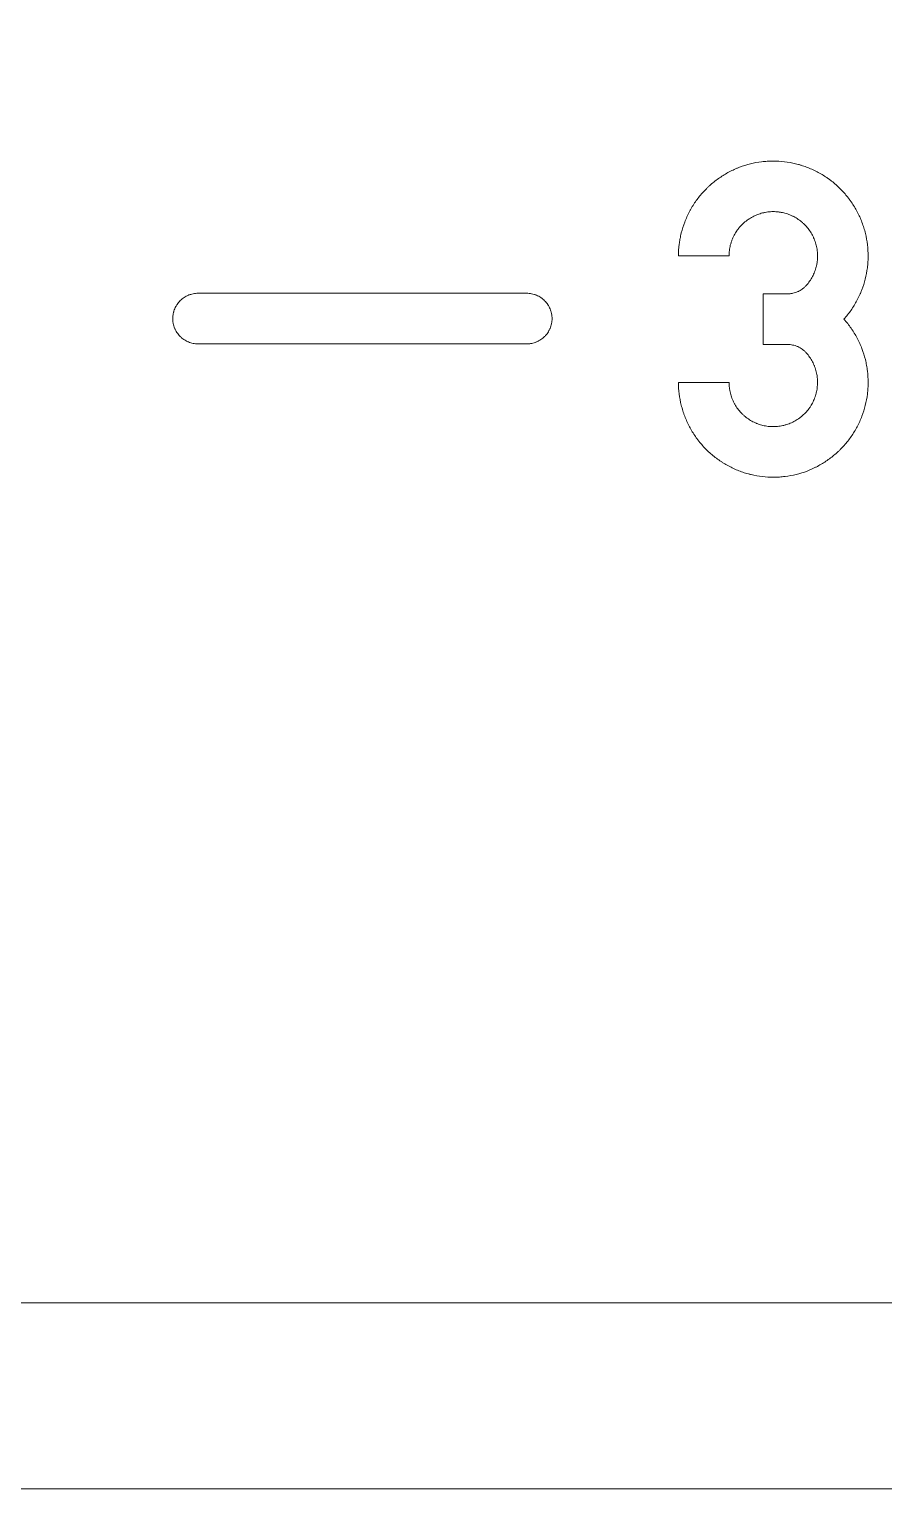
# Model space of a CAD drawing. Header units: millimetres. Extents: x 4664 to 8864, y -38 to 2932.
# Drawn here: x 6372.49 to 6384.26, y 1718.84 to 1738.93 of the extents above; entities that cross this region are included whole.
import ezdxf

# ---------------------------------------------------------------- set-up
doc = ezdxf.new("R2010")
doc.units = ezdxf.units.MM

msp = doc.modelspace()

# ---------------------------------------------------------------- linework, layer by layer
at = {"lineweight": 5}
for p, q in [((6381.436, 1735.813), (6382.133, 1735.813)), ((6379.347, 1735.299), (6374.819, 1735.299)), ((6382.937, 1735.291), (6382.603, 1735.291)), ((6382.603, 1735.291), (6382.603, 1734.594)), ((6374.819, 1734.602), (6379.347, 1734.602)), ((6382.603, 1734.594), (6382.937, 1734.594)), ((6382.133, 1734.072), (6381.436, 1734.072)), ((6362.103, 1721.4), (6445.403, 1721.4)), ((6361.586, 1718.839), (6479.816, 1718.839))]:
    msp.add_line(p, q, dxfattribs=at)
for radius in [144.895, 143.338]:
    msp.add_arc((6325.159, 1714.486), radius, 2.73527, 80.78997, dxfattribs=at)
for points, knots in [([(6383.715, 1734.943), (6383.751, 1734.982), (6383.783, 1735.023), (6383.843, 1735.109), (6383.87, 1735.154), (6383.907, 1735.223), (6383.919, 1735.247), (6383.935, 1735.283), (6383.941, 1735.295), (6383.948, 1735.313), (6383.951, 1735.319), (6383.956, 1735.332), (6383.958, 1735.338), (6383.98, 1735.394), (6383.996, 1735.444), (6384.021, 1735.546), (6384.031, 1735.597), (6384.041, 1735.676), (6384.043, 1735.702), (6384.046, 1735.736), (6384.046, 1735.742), (6384.047, 1735.756), (6384.047, 1735.776), (6384.048, 1735.796), (6384.048, 1735.862), (6384.045, 1735.915), (6384.033, 1736.019), (6384.023, 1736.072), (6384.007, 1736.136), (6384.004, 1736.149), (6383.997, 1736.175), (6383.993, 1736.188), (6383.981, 1736.226), (6383.973, 1736.251), (6383.944, 1736.325), (6383.923, 1736.374), (6383.874, 1736.467), (6383.846, 1736.512), (6383.812, 1736.562), (6383.808, 1736.567), (6383.8, 1736.578), (6383.789, 1736.594), (6383.76, 1736.631), (6383.735, 1736.662), (6383.682, 1736.721), (6383.645, 1736.758), (6383.586, 1736.81), (6383.565, 1736.827), (6383.534, 1736.852), (6383.523, 1736.86), (6383.507, 1736.872), (6383.502, 1736.875), (6383.491, 1736.883), (6383.485, 1736.887), (6383.436, 1736.921), (6383.391, 1736.948), (6383.298, 1736.996), (6383.25, 1737.017), (6383.176, 1737.045), (6383.151, 1737.054), (6383.119, 1737.063), (6383.113, 1737.065), (6383.1, 1737.069), (6383.081, 1737.074), (6383.062, 1737.079), (6382.998, 1737.095), (6382.895, 1737.113), (6382.791, 1737.119), (6382.725, 1737.119), (6382.712, 1737.119), (6382.686, 1737.118), (6382.673, 1737.117), (6382.633, 1737.115), (6382.607, 1737.112), (6382.529, 1737.103), (6382.478, 1737.093), (6382.377, 1737.068), (6382.327, 1737.053), (6382.272, 1737.032), (6382.266, 1737.029), (6382.254, 1737.025), (6382.248, 1737.022), (6382.229, 1737.014), (6382.193, 1736.999), (6382.158, 1736.982), (6382.089, 1736.945), (6382.044, 1736.918), (6381.959, 1736.859), (6381.917, 1736.827), (6381.873, 1736.788), (6381.868, 1736.783), (6381.858, 1736.775), (6381.844, 1736.761), (6381.81, 1736.729), (6381.784, 1736.701), (6381.731, 1736.642), (6381.699, 1736.601), (6381.654, 1736.537), (6381.64, 1736.515), (6381.62, 1736.481), (6381.613, 1736.47), (6381.6, 1736.447), (6381.593, 1736.435), (6381.562, 1736.376), (6381.541, 1736.328), (6381.503, 1736.23), (6381.488, 1736.18), (6381.468, 1736.104), (6381.463, 1736.078), (6381.457, 1736.045), (6381.456, 1736.039), (6381.453, 1736.026), (6381.452, 1736.019), (6381.449, 1735.999), (6381.447, 1735.986), (6381.439, 1735.92), (6381.436, 1735.867), (6381.436, 1735.813)], [0, 0, 0, 0, 0.03125, 0.03125, 0.0625, 0.0625, 0.078125, 0.078125, 0.085937, 0.085937, 0.089844, 0.089844, 0.09375, 0.09375, 0.125, 0.125, 0.15625, 0.15625, 0.171875, 0.171875, 0.175781, 0.175781, 0.179687, 0.1875, 0.1875, 0.21875, 0.21875, 0.25, 0.25, 0.257812, 0.257812, 0.265625, 0.265625, 0.28125, 0.28125, 0.3125, 0.3125, 0.34375, 0.34375, 0.347656, 0.347656, 0.351562, 0.359375, 0.375, 0.375, 0.40625, 0.40625, 0.421875, 0.421875, 0.429687, 0.429687, 0.433594, 0.433594, 0.4375, 0.4375, 0.46875, 0.46875, 0.5, 0.5, 0.515625, 0.515625, 0.519531, 0.519531, 0.523437, 0.53125, 0.53125, 0.5625, 0.59375, 0.59375, 0.601562, 0.601562, 0.609375, 0.609375, 0.625, 0.625, 0.65625, 0.65625, 0.6875, 0.6875, 0.691406, 0.691406, 0.695312, 0.695312, 0.703125, 0.71875, 0.71875, 0.75, 0.75, 0.78125, 0.78125, 0.785156, 0.785156, 0.789062, 0.796875, 0.8125, 0.8125, 0.84375, 0.84375, 0.859375, 0.859375, 0.867187, 0.867187, 0.875, 0.875, 0.90625, 0.90625, 0.9375, 0.9375, 0.953125, 0.953125, 0.957031, 0.957031, 0.960937, 0.960937, 0.96875, 0.96875, 1, 1, 1, 1]), ([(6382.133, 1735.813), (6382.133, 1735.838), (6382.134, 1735.863), (6382.14, 1735.912), (6382.144, 1735.936), (6382.153, 1735.972), (6382.157, 1735.983), (6382.162, 1736.001), (6382.164, 1736.007), (6382.168, 1736.019), (6382.17, 1736.025), (6382.181, 1736.053), (6382.191, 1736.076), (6382.214, 1736.119), (6382.227, 1736.14), (6382.248, 1736.17), (6382.255, 1736.18), (6382.267, 1736.195), (6382.27, 1736.199), (6382.278, 1736.209), (6382.282, 1736.214), (6382.303, 1736.236), (6382.337, 1736.271), (6382.376, 1736.301), (6382.401, 1736.318), (6382.406, 1736.322), (6382.416, 1736.328), (6382.421, 1736.332), (6382.437, 1736.341), (6382.448, 1736.347), (6382.48, 1736.364), (6382.502, 1736.374), (6382.548, 1736.391), (6382.571, 1736.399), (6382.601, 1736.406), (6382.607, 1736.407), (6382.619, 1736.41), (6382.637, 1736.414), (6382.655, 1736.417), (6382.691, 1736.421), (6382.715, 1736.423), (6382.764, 1736.423), (6382.788, 1736.421), (6382.819, 1736.418), (6382.825, 1736.417), (6382.837, 1736.415), (6382.855, 1736.412), (6382.873, 1736.409), (6382.909, 1736.4), (6382.932, 1736.393), (6382.966, 1736.38), (6382.978, 1736.375), (6382.995, 1736.368), (6383, 1736.365), (6383.011, 1736.36), (6383.017, 1736.357), (6383.045, 1736.343), (6383.087, 1736.318), (6383.125, 1736.288), (6383.153, 1736.263), (6383.162, 1736.255), (6383.176, 1736.242), (6383.18, 1736.237), (6383.188, 1736.228), (6383.193, 1736.224), (6383.213, 1736.2), (6383.244, 1736.162), (6383.269, 1736.12), (6383.284, 1736.092), (6383.287, 1736.087), (6383.292, 1736.075), (6383.295, 1736.07), (6383.303, 1736.053), (6383.307, 1736.041), (6383.32, 1736.006), (6383.328, 1735.983), (6383.34, 1735.935), (6383.344, 1735.911), (6383.348, 1735.88), (6383.348, 1735.874), (6383.35, 1735.861), (6383.351, 1735.843), (6383.351, 1735.824), (6383.351, 1735.787), (6383.35, 1735.763), (6383.345, 1735.726), (6383.343, 1735.714), (6383.34, 1735.696), (6383.339, 1735.689), (6383.336, 1735.677), (6383.335, 1735.671), (6383.327, 1735.641), (6383.32, 1735.618), (6383.302, 1735.572), (6383.292, 1735.55), (6383.275, 1735.517), (6383.269, 1735.507), (6383.259, 1735.491), (6383.256, 1735.485), (6383.249, 1735.475), (6383.246, 1735.47), (6383.228, 1735.445), (6383.213, 1735.425), (6383.196, 1735.407)], [0, 0, 0, 0, 0.03125, 0.03125, 0.0625, 0.0625, 0.078125, 0.078125, 0.085938, 0.085938, 0.09375, 0.09375, 0.125, 0.125, 0.15625, 0.15625, 0.171875, 0.171875, 0.179688, 0.179688, 0.1875, 0.1875, 0.21875, 0.25, 0.25, 0.257813, 0.257813, 0.265625, 0.265625, 0.28125, 0.28125, 0.3125, 0.3125, 0.34375, 0.34375, 0.351562, 0.351562, 0.359375, 0.375, 0.375, 0.40625, 0.40625, 0.4375, 0.4375, 0.445312, 0.445312, 0.453125, 0.46875, 0.46875, 0.5, 0.5, 0.515625, 0.515625, 0.523437, 0.523437, 0.53125, 0.53125, 0.5625, 0.59375, 0.59375, 0.609375, 0.609375, 0.617187, 0.617187, 0.625, 0.625, 0.65625, 0.6875, 0.6875, 0.695312, 0.695312, 0.703125, 0.703125, 0.71875, 0.71875, 0.75, 0.75, 0.78125, 0.78125, 0.789062, 0.789062, 0.796875, 0.8125, 0.8125, 0.84375, 0.84375, 0.859375, 0.859375, 0.867187, 0.867187, 0.875, 0.875, 0.90625, 0.90625, 0.9375, 0.9375, 0.953125, 0.953125, 0.960937, 0.960937, 0.96875, 0.96875, 1, 1, 1, 1]), ([(6374.819, 1735.299), (6374.796, 1735.299), (6374.774, 1735.296), (6374.741, 1735.29), (6374.73, 1735.287), (6374.713, 1735.282), (6374.708, 1735.28), (6374.697, 1735.277), (6374.692, 1735.275), (6374.666, 1735.264), (6374.646, 1735.253), (6374.618, 1735.234), (6374.608, 1735.228), (6374.591, 1735.213), (6374.582, 1735.206), (6374.558, 1735.182), (6374.544, 1735.164), (6374.528, 1735.141), (6374.525, 1735.136), (6374.519, 1735.126), (6374.516, 1735.121), (6374.508, 1735.106), (6374.498, 1735.086), (6374.49, 1735.064), (6374.485, 1735.048), (6374.483, 1735.043), (6374.481, 1735.031), (6374.479, 1735.026), (6374.474, 1734.998), (6374.471, 1734.975), (6374.471, 1734.941), (6374.472, 1734.929), (6374.473, 1734.915), (6374.473, 1734.912), (6374.474, 1734.906), (6374.474, 1734.904), (6374.475, 1734.895), (6374.476, 1734.889), (6374.482, 1734.861), (6374.488, 1734.839), (6374.499, 1734.813), (6374.502, 1734.808), (6374.507, 1734.797), (6374.509, 1734.792), (6374.517, 1734.777), (6374.523, 1734.767), (6374.542, 1734.738), (6374.557, 1734.721), (6374.577, 1734.7), (6374.581, 1734.696), (6374.59, 1734.689), (6374.594, 1734.685), (6374.607, 1734.674), (6374.625, 1734.66), (6374.645, 1734.649), (6374.66, 1734.641), (6374.665, 1734.638), (6374.676, 1734.633), (6374.681, 1734.631), (6374.707, 1734.62), (6374.729, 1734.613), (6374.762, 1734.607), (6374.774, 1734.605), (6374.796, 1734.603), (6374.808, 1734.602), (6374.819, 1734.602)], [0, 0, 0, 0, 0.0625, 0.0625, 0.09375, 0.09375, 0.109375, 0.109375, 0.125, 0.125, 0.1875, 0.1875, 0.21875, 0.21875, 0.25, 0.25, 0.3125, 0.3125, 0.328125, 0.328125, 0.34375, 0.34375, 0.375, 0.40625, 0.40625, 0.421875, 0.421875, 0.4375, 0.4375, 0.5, 0.5, 0.53125, 0.53125, 0.539063, 0.539063, 0.546875, 0.546875, 0.5625, 0.5625, 0.625, 0.625, 0.640625, 0.640625, 0.65625, 0.65625, 0.6875, 0.6875, 0.75, 0.75, 0.765625, 0.765625, 0.78125, 0.78125, 0.8125, 0.84375, 0.84375, 0.859375, 0.859375, 0.875, 0.875, 0.9375, 0.9375, 0.96875, 0.96875, 1, 1, 1, 1]), ([(6379.347, 1735.299), (6379.369, 1735.299), (6379.392, 1735.296), (6379.425, 1735.29), (6379.436, 1735.287), (6379.453, 1735.282), (6379.458, 1735.28), (6379.469, 1735.277), (6379.474, 1735.274), (6379.501, 1735.264), (6379.521, 1735.253), (6379.544, 1735.237), (6379.549, 1735.234), (6379.558, 1735.227), (6379.563, 1735.223), (6379.576, 1735.213), (6379.585, 1735.205), (6379.609, 1735.181), (6379.623, 1735.163), (6379.638, 1735.141), (6379.639, 1735.139), (6379.642, 1735.134), (6379.644, 1735.132), (6379.648, 1735.124), (6379.651, 1735.119), (6379.659, 1735.104), (6379.669, 1735.083), (6379.677, 1735.062), (6379.682, 1735.045), (6379.683, 1735.04), (6379.686, 1735.029), (6379.687, 1735.023), (6379.693, 1734.995), (6379.695, 1734.972), (6379.695, 1734.938), (6379.694, 1734.926), (6379.693, 1734.912), (6379.692, 1734.909), (6379.692, 1734.903), (6379.69, 1734.895), (6379.689, 1734.886), (6379.683, 1734.858), (6379.676, 1734.837), (6379.665, 1734.81), (6379.663, 1734.805), (6379.658, 1734.795), (6379.655, 1734.79), (6379.647, 1734.775), (6379.636, 1734.755), (6379.622, 1734.737), (6379.611, 1734.724), (6379.607, 1734.72), (6379.6, 1734.711), (6379.596, 1734.707), (6379.575, 1734.687), (6379.558, 1734.673), (6379.53, 1734.654), (6379.52, 1734.648), (6379.505, 1734.64), (6379.5, 1734.638), (6379.49, 1734.633), (6379.484, 1734.631), (6379.458, 1734.62), (6379.437, 1734.613), (6379.409, 1734.608), (6379.403, 1734.607), (6379.392, 1734.605), (6379.386, 1734.604), (6379.369, 1734.603), (6379.358, 1734.602), (6379.347, 1734.602)], [0, 0, 0, 0, 0.0625, 0.0625, 0.09375, 0.09375, 0.109375, 0.109375, 0.125, 0.125, 0.1875, 0.1875, 0.203125, 0.203125, 0.21875, 0.21875, 0.25, 0.25, 0.3125, 0.3125, 0.320313, 0.320313, 0.328125, 0.328125, 0.34375, 0.34375, 0.375, 0.40625, 0.40625, 0.421875, 0.421875, 0.4375, 0.4375, 0.5, 0.5, 0.53125, 0.53125, 0.539063, 0.539063, 0.546875, 0.5625, 0.5625, 0.625, 0.625, 0.640625, 0.640625, 0.65625, 0.65625, 0.6875, 0.71875, 0.71875, 0.734375, 0.734375, 0.75, 0.75, 0.8125, 0.8125, 0.84375, 0.84375, 0.859375, 0.859375, 0.875, 0.875, 0.9375, 0.9375, 0.953125, 0.953125, 0.96875, 0.96875, 1, 1, 1, 1]), ([(6383.196, 1735.407), (6383.188, 1735.398), (6383.171, 1735.38), (6383.142, 1735.357), (6383.122, 1735.344), (6383.106, 1735.335), (6383.101, 1735.332), (6383.09, 1735.326), (6383.084, 1735.324), (6383.068, 1735.316), (6383.045, 1735.308), (6383.022, 1735.301), (6383.004, 1735.297), (6382.998, 1735.296), (6382.986, 1735.294), (6382.979, 1735.293), (6382.961, 1735.292), (6382.949, 1735.291), (6382.937, 1735.291)], [0, 0, 0, 0, 0.125, 0.25, 0.375, 0.375, 0.4375, 0.4375, 0.5, 0.5, 0.625, 0.75, 0.75, 0.8125, 0.8125, 0.875, 0.875, 1, 1, 1, 1]), ([(6381.436, 1734.072), (6381.436, 1734.019), (6381.439, 1733.966), (6381.452, 1733.861), (6381.462, 1733.809), (6381.481, 1733.732), (6381.488, 1733.707), (6381.5, 1733.668), (6381.504, 1733.656), (6381.513, 1733.631), (6381.517, 1733.618), (6381.541, 1733.556), (6381.563, 1733.508), (6381.612, 1733.415), (6381.64, 1733.369), (6381.678, 1733.315), (6381.689, 1733.299), (6381.701, 1733.283), (6381.709, 1733.272), (6381.714, 1733.267), (6381.734, 1733.241), (6381.751, 1733.221), (6381.804, 1733.162), (6381.879, 1733.088), (6381.962, 1733.023), (6382.012, 1732.989), (6382.017, 1732.986), (6382.028, 1732.978), (6382.034, 1732.975), (6382.051, 1732.964), (6382.084, 1732.943), (6382.119, 1732.924), (6382.189, 1732.888), (6382.237, 1732.867), (6382.31, 1732.839), (6382.335, 1732.831), (6382.373, 1732.819), (6382.392, 1732.814), (6382.411, 1732.809), (6382.424, 1732.805), (6382.43, 1732.804), (6382.488, 1732.79), (6382.539, 1732.781), (6382.643, 1732.769), (6382.695, 1732.766), (6382.773, 1732.766), (6382.799, 1732.767), (6382.839, 1732.77), (6382.852, 1732.771), (6382.878, 1732.773), (6382.891, 1732.775), (6382.956, 1732.783), (6383.007, 1732.792), (6383.108, 1732.817), (6383.158, 1732.833), (6383.231, 1732.861), (6383.255, 1732.871), (6383.285, 1732.884), (6383.291, 1732.887), (6383.303, 1732.893), (6383.321, 1732.901), (6383.338, 1732.91), (6383.396, 1732.941), (6383.485, 1732.994), (6383.567, 1733.059), (6383.616, 1733.102), (6383.631, 1733.115), (6383.645, 1733.129), (6383.655, 1733.138), (6383.659, 1733.143), (6383.683, 1733.166), (6383.701, 1733.185), (6383.753, 1733.244), (6383.785, 1733.285), (6383.845, 1733.371), (6383.872, 1733.415), (6383.903, 1733.474), (6383.909, 1733.485), (6383.918, 1733.503), (6383.92, 1733.509), (6383.926, 1733.521), (6383.94, 1733.551), (6383.953, 1733.582), (6383.981, 1733.655), (6383.996, 1733.705), (6384.022, 1733.807), (6384.032, 1733.859), (6384.04, 1733.925), (6384.041, 1733.939), (6384.044, 1733.965), (6384.047, 1734.005), (6384.048, 1734.044), (6384.048, 1734.123), (6384.045, 1734.176), (6384.035, 1734.255), (6384.031, 1734.281), (6384.024, 1734.32), (6384.022, 1734.333), (6384.016, 1734.359), (6384.013, 1734.372), (6383.997, 1734.437), (6383.981, 1734.487), (6383.944, 1734.586), (6383.922, 1734.634), (6383.885, 1734.704), (6383.872, 1734.727), (6383.851, 1734.762), (6383.844, 1734.773), (6383.829, 1734.795), (6383.822, 1734.806), (6383.784, 1734.861), (6383.751, 1734.903), (6383.715, 1734.943)], [0, 0, 0, 0, 0.03125, 0.03125, 0.0625, 0.0625, 0.078125, 0.078125, 0.085938, 0.085938, 0.09375, 0.09375, 0.125, 0.125, 0.15625, 0.15625, 0.164063, 0.167969, 0.167969, 0.171875, 0.171875, 0.1875, 0.1875, 0.21875, 0.25, 0.25, 0.253906, 0.253906, 0.257813, 0.257813, 0.265625, 0.28125, 0.28125, 0.3125, 0.3125, 0.328125, 0.328125, 0.335938, 0.339844, 0.339844, 0.34375, 0.34375, 0.375, 0.375, 0.40625, 0.40625, 0.421875, 0.421875, 0.429688, 0.429688, 0.4375, 0.4375, 0.46875, 0.46875, 0.5, 0.5, 0.515625, 0.515625, 0.519531, 0.519531, 0.523438, 0.53125, 0.53125, 0.5625, 0.59375, 0.59375, 0.601563, 0.605469, 0.605469, 0.609375, 0.609375, 0.625, 0.625, 0.65625, 0.65625, 0.6875, 0.6875, 0.695313, 0.695313, 0.699219, 0.699219, 0.703125, 0.71875, 0.71875, 0.75, 0.75, 0.78125, 0.78125, 0.789063, 0.789063, 0.796875, 0.8125, 0.8125, 0.84375, 0.84375, 0.859375, 0.859375, 0.867188, 0.867188, 0.875, 0.875, 0.90625, 0.90625, 0.9375, 0.9375, 0.953125, 0.953125, 0.960938, 0.960938, 0.96875, 0.96875, 1, 1, 1, 1]), ([(6383.196, 1734.478), (6383.213, 1734.46), (6383.228, 1734.44), (6383.256, 1734.4), (6383.269, 1734.379), (6383.286, 1734.346), (6383.292, 1734.335), (6383.299, 1734.318), (6383.302, 1734.312), (6383.307, 1734.301), (6383.309, 1734.295), (6383.32, 1734.266), (6383.335, 1734.219), (6383.344, 1734.171), (6383.348, 1734.14), (6383.348, 1734.134), (6383.349, 1734.121), (6383.35, 1734.115), (6383.351, 1734.096), (6383.351, 1734.084), (6383.351, 1734.047), (6383.348, 1733.998), (6383.339, 1733.95), (6383.332, 1733.92), (6383.33, 1733.914), (6383.327, 1733.902), (6383.322, 1733.884), (6383.316, 1733.866), (6383.303, 1733.832), (6383.293, 1733.81), (6383.275, 1733.777), (6383.269, 1733.767), (6383.26, 1733.751), (6383.257, 1733.746), (6383.25, 1733.735), (6383.247, 1733.73), (6383.229, 1733.705), (6383.214, 1733.686), (6383.181, 1733.649), (6383.164, 1733.632), (6383.137, 1733.608), (6383.128, 1733.6), (6383.108, 1733.585), (6383.098, 1733.577), (6383.068, 1733.557), (6383.047, 1733.544), (6383.004, 1733.521), (6382.982, 1733.511), (6382.948, 1733.498), (6382.937, 1733.494), (6382.919, 1733.489), (6382.913, 1733.487), (6382.901, 1733.484), (6382.895, 1733.482), (6382.866, 1733.475), (6382.818, 1733.466), (6382.77, 1733.463), (6382.739, 1733.463), (6382.733, 1733.463), (6382.721, 1733.463), (6382.714, 1733.463), (6382.696, 1733.464), (6382.684, 1733.465), (6382.647, 1733.469), (6382.624, 1733.474), (6382.576, 1733.485), (6382.553, 1733.492), (6382.524, 1733.503), (6382.518, 1733.505), (6382.507, 1733.51), (6382.501, 1733.512), (6382.484, 1733.52), (6382.473, 1733.525), (6382.44, 1733.542), (6382.419, 1733.554), (6382.379, 1733.582), (6382.36, 1733.597), (6382.336, 1733.617), (6382.332, 1733.621), (6382.322, 1733.63), (6382.309, 1733.643), (6382.296, 1733.656), (6382.272, 1733.684), (6382.256, 1733.703), (6382.235, 1733.733), (6382.229, 1733.743), (6382.219, 1733.759), (6382.216, 1733.765), (6382.21, 1733.775), (6382.206, 1733.781), (6382.192, 1733.808), (6382.182, 1733.831), (6382.164, 1733.877), (6382.157, 1733.9), (6382.148, 1733.936), (6382.145, 1733.948), (6382.142, 1733.967), (6382.141, 1733.973), (6382.139, 1733.985), (6382.138, 1733.991), (6382.134, 1734.022), (6382.133, 1734.047), (6382.133, 1734.072)], [0, 0, 0, 0, 0.03125, 0.03125, 0.0625, 0.0625, 0.078125, 0.078125, 0.085937, 0.085937, 0.09375, 0.09375, 0.125, 0.15625, 0.15625, 0.164062, 0.164062, 0.171875, 0.171875, 0.1875, 0.1875, 0.21875, 0.25, 0.25, 0.257812, 0.257812, 0.265625, 0.28125, 0.28125, 0.3125, 0.3125, 0.328125, 0.328125, 0.335937, 0.335937, 0.34375, 0.34375, 0.375, 0.375, 0.40625, 0.40625, 0.421875, 0.421875, 0.4375, 0.4375, 0.46875, 0.46875, 0.5, 0.5, 0.515625, 0.515625, 0.523437, 0.523437, 0.53125, 0.53125, 0.5625, 0.59375, 0.59375, 0.601562, 0.601562, 0.609375, 0.609375, 0.625, 0.625, 0.65625, 0.65625, 0.6875, 0.6875, 0.695312, 0.695312, 0.703125, 0.703125, 0.71875, 0.71875, 0.75, 0.75, 0.78125, 0.78125, 0.789062, 0.789062, 0.796875, 0.8125, 0.8125, 0.84375, 0.84375, 0.859375, 0.859375, 0.867187, 0.867187, 0.875, 0.875, 0.90625, 0.90625, 0.9375, 0.9375, 0.953125, 0.953125, 0.960937, 0.960937, 0.96875, 0.96875, 1, 1, 1, 1]), ([(6382.937, 1734.594), (6382.949, 1734.594), (6382.973, 1734.593), (6383.009, 1734.587), (6383.032, 1734.581), (6383.05, 1734.576), (6383.056, 1734.573), (6383.067, 1734.569), (6383.073, 1734.567), (6383.089, 1734.559), (6383.111, 1734.548), (6383.131, 1734.535), (6383.146, 1734.524), (6383.151, 1734.52), (6383.161, 1734.513), (6383.166, 1734.509), (6383.179, 1734.496), (6383.188, 1734.488), (6383.196, 1734.478)], [0, 0, 0, 0, 0.125, 0.25, 0.375, 0.375, 0.4375, 0.4375, 0.5, 0.5, 0.625, 0.75, 0.75, 0.8125, 0.8125, 0.875, 0.875, 1, 1, 1, 1])]:
    msp.add_open_spline(points, degree=3, knots=knots, dxfattribs=at)

doc.saveas('drawing.dxf')
